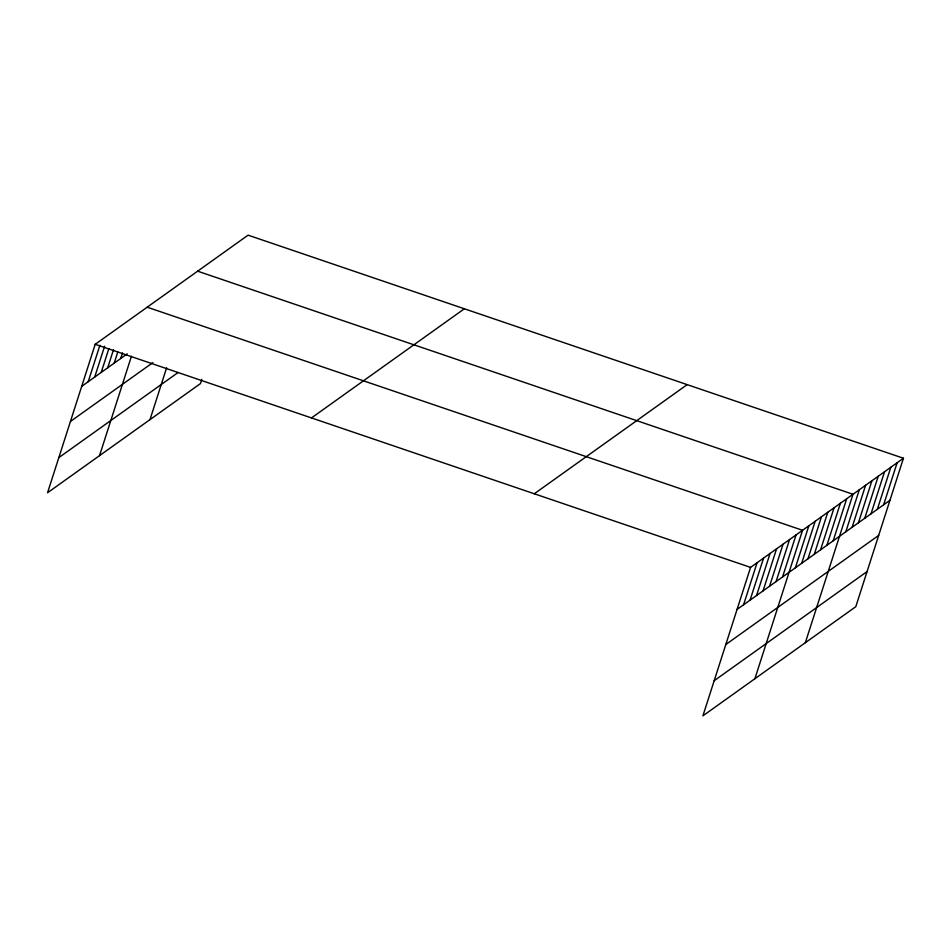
<?xml version="1.0" encoding="UTF-8"?>
<svg xmlns="http://www.w3.org/2000/svg" width="951" height="951" viewBox="0 0 951 951"><rect width="100%" height="100%" fill="white"/><g stroke="black" fill="none" stroke-linecap="round" stroke-linejoin="round"><path stroke-width="1.43" d="M903.45 458.251L750.565 567.39L702.908 715.841L855.793 606.69L903.45 458.251L248.092 235.159L95.207 344.31L47.55 492.749L200.435 383.61L201.79 379.39M88.217 381.696L99.903 345.272M94.708 377.06L104.61 346.235M101.21 372.423L108.854 348.601M107.701 367.787L113.549 349.576M114.203 363.151L117.805 351.941M120.706 358.503L122.501 352.904M99.534 455.648L131.44 356.256M149.985 419.629L166.615 367.811M743.575 604.788L757.067 562.754M750.066 600.152L763.558 558.118M756.568 595.504L770.06 553.47M763.059 590.868L776.563 548.834M769.561 586.232L783.053 544.198M776.064 581.596L789.556 539.562M782.554 576.96L796.046 534.926M754.892 678.729L802.549 530.278L147.191 307.197M795.357 567.818L808.849 525.784M801.669 563.313L815.162 521.279M807.97 558.808L821.462 516.773M814.282 554.302L827.774 512.28M820.582 549.809L834.075 507.775M826.894 545.303L840.387 503.269M833.195 540.798L846.687 498.764M805.342 642.71L852.999 494.27L197.642 271.178M845.808 531.799L859.3 489.765M852.12 527.294L865.612 485.26M858.42 522.788L871.912 480.754M864.732 518.295L878.225 476.261M871.033 513.79L884.525 471.755M877.345 509.284L890.837 467.25M883.645 504.779L897.138 462.757M81.715 386.344L127.196 353.867M70.445 421.459L152.897 362.593M58.819 457.633L178.075 372.507M311.476 417.929L464.361 308.778M534.296 493.771L687.181 384.632M737.073 609.425L889.958 500.285M725.803 644.54L878.676 535.401M714.177 680.714L867.062 571.575M95.207 344.31L750.565 567.39"/></g></svg>
